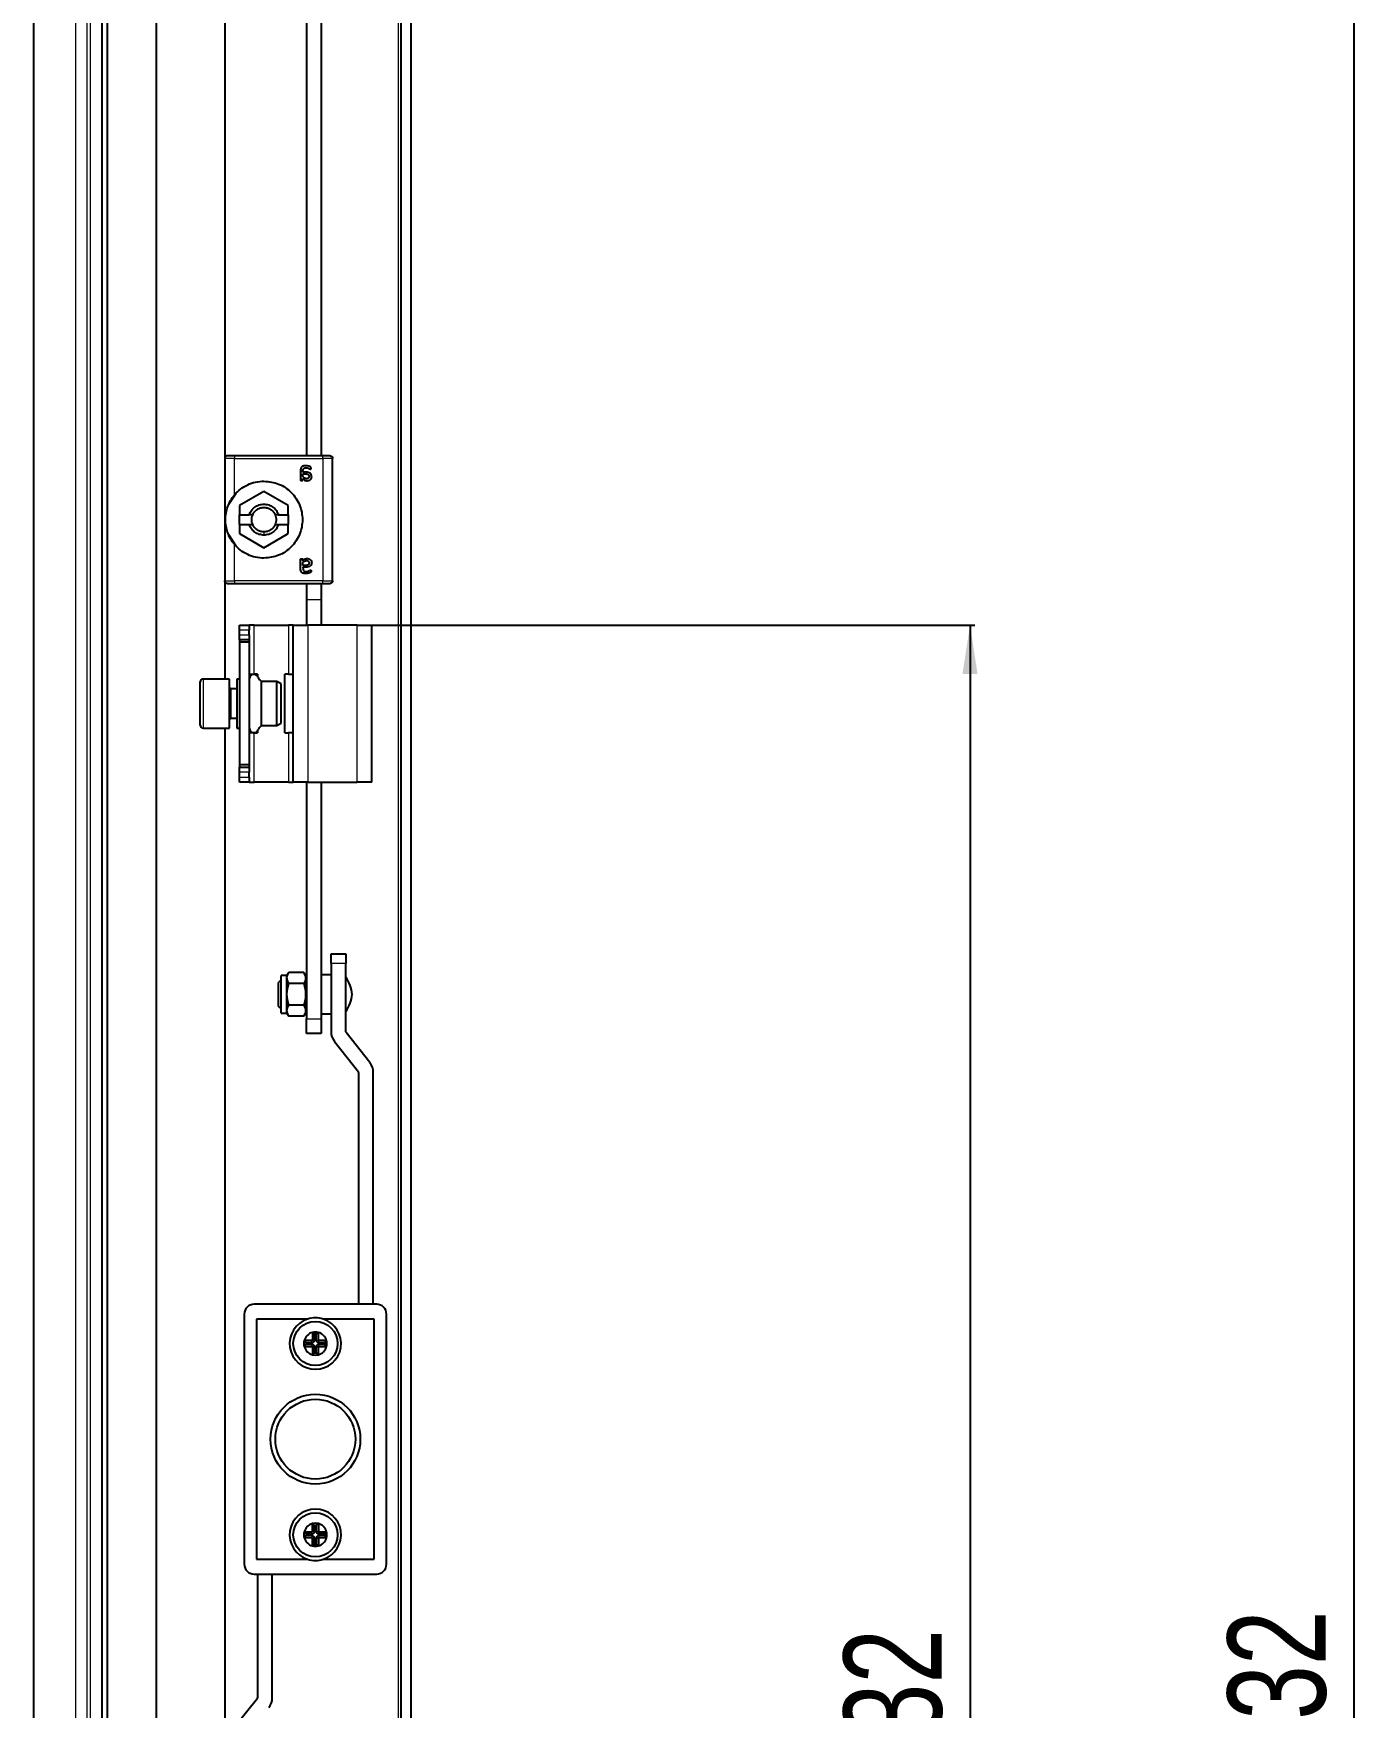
# Model space of a CAD drawing. Header units: millimetres. Extents: x -525 to 1603, y -785 to 978.
# Drawn here: x 1331.7 to 1602.5, y 106.7 to 448.1 of the extents above; entities that cross this region are included whole.
import ezdxf

# ---------------------------------------------------------------- set-up
doc = ezdxf.new("R2010")
doc.units = ezdxf.units.MM
doc.layers.add('FORMAT', color=7, linetype='Continuous')
doc.styles.add('SLDTEXTSTYLE0', font='TXT', dxfattribs={"width": 0.75})
doc.dimstyles.new('SLDDIMSTYLE0', dxfattribs={"dimtxt": 20, "dimasz": 10, "dimexe": 0, "dimexo": 0.0625, "dimgap": 5, "dimtad": 2, "dimdec": 1, "dimrnd": 1e-09, "dimzin": 12, "dimdsep": 46, "dimtxsty": 'SLDTEXTSTYLE0', "dimsah": 1, "dimcen": 0.09, "dimadec": 0, "dimazin": 3, "dimtfac": 1, "dimtofl": 0, "dimtmove": 0, "dimatfit": 3, "dimfxl": 0, "dimfrac": 2, "dimtolj": 1, "dimtzin": 12, "dimarcsym": 0})

# ---------------------------------------------------------------- blocks, each defined once
blk = doc.blocks.new('_D_8')
at = {"layer": 'FORMAT'}
for p, q in [((1400.7, 677.46), (1602.01, 677.46)), ((1601.01, 677.46), (1601.01, -454.54)), ((1400.7, -454.54), (1602.01, -454.54))]:
    blk.add_line(p, q, dxfattribs=at)
for points in [[(1601.01, 677.46), (1599.47, 667.46), (1602.55, 667.46)], [(1601.01, -454.54), (1602.55, -444.54), (1599.47, -444.54)]]:
    blk.add_solid(points, dxfattribs=at)
at = {"layer": 'FORMAT', "insert": (1575.23, 81.91), "char_height": 20, "attachment_point": 1, "rotation": 90, "style": 'SLDTEXTSTYLE0'}
blk.add_mtext('1132', dxfattribs=at)
blk = doc.blocks.new('_D_11')
at = {"layer": 'FORMAT'}
for p, q in [((1400.7, 327.46), (1523.7, 327.46)), ((1522.7, 327.46), (1522.7, -104.54)), ((1400.7, -104.54), (1523.7, -104.54))]:
    blk.add_line(p, q, dxfattribs=at)
for points in [[(1522.7, 327.46), (1521.16, 317.46), (1524.24, 317.46)], [(1522.7, -104.54), (1524.24, -94.54), (1521.16, -94.54)]]:
    blk.add_solid(points, dxfattribs=at)
at = {"layer": 'FORMAT', "insert": (1496.92, 89.3), "char_height": 20, "attachment_point": 1, "rotation": 90, "style": 'SLDTEXTSTYLE0'}
blk.add_mtext('432', dxfattribs=at)

msp = doc.modelspace()

# ---------------------------------------------------------------- linework, layer by layer
at = {"color": 7, "linetype": 'Continuous', "lineweight": 25}
for p, q in [((1406.69, -566.04), (1406.69, 788.96)), ((1408.69, -566.04), (1408.69, 788.96)), ((1356.69, 755.96), (1356.69, -533.04)), ((1346.69, 726.46), (1346.69, -503.54)), ((1331.69, 711.46), (1331.69, -488.54)), ((1370.69, 656.46), (1370.69, 361.64)), ((1387.39, 645.46), (1387.39, 361.96)), ((1390.39, 645.46), (1390.39, 361.96)), ((1390.69, 361.96), (1372.69, 361.96)), ((1391.29, 361.96), (1391.04, 361.96)), ((1370.69, 361.46), (1370.69, 336.46)), ((1386.13, 358.92), (1386.13, 357.06)), ((1386.66, 358.67), (1386.66, 358.89)), ((1387.04, 358.67), (1386.66, 358.67)), ((1392.69, 336.46), (1392.69, 361.46)), ((1386.59, 357.06), (1386.59, 357.34)), ((1386.66, 358.32), (1387.09, 358.32)), ((1386.66, 357.73), (1386.66, 358.32)), ((1371.52, 352.09), (1373.03, 354.35)), ((1378.69, 354.68), (1373.74, 351.82)), ((1373.74, 351.82), (1373.74, 349.96)), ((1383.64, 351.82), (1378.69, 354.68)), ((1383.64, 349.96), (1383.64, 351.82)), ((1373.74, 349.96), (1375.71, 349.96)), ((1373.74, 347.96), (1373.74, 349.96)), ((1376.4, 349.96), (1375.71, 349.96)), ((1381.68, 349.96), (1380.98, 349.96)), ((1381.68, 349.96), (1383.64, 349.96)), ((1383.64, 349.96), (1383.64, 347.96)), ((1373.03, 343.58), (1371.52, 345.84)), ((1373.74, 347.96), (1373.74, 346.11)), ((1373.74, 347.96), (1375.71, 347.96)), ((1373.74, 346.11), (1378.69, 343.25)), ((1375.71, 347.96), (1376.4, 347.96)), ((1378.69, 343.25), (1383.64, 346.11)), ((1380.98, 347.96), (1381.68, 347.96)), ((1381.68, 347.96), (1383.64, 347.96)), ((1383.64, 346.11), (1383.64, 347.96)), ((1386.13, 339.01), (1386.13, 340.87)), ((1386.59, 340.87), (1386.59, 340.59)), ((1386.66, 339.61), (1386.66, 340.2)), ((1387.09, 339.61), (1386.66, 339.61)), ((1387.04, 339.26), (1386.66, 339.26)), ((1386.66, 339.26), (1386.66, 339.04)), ((1370.69, 336.29), (1370.69, 316.46)), ((1372.69, 335.96), (1390.69, 335.96)), ((1387.39, 336.05), (1387.39, 332.66)), ((1390.39, 336.05), (1390.39, 332.66)), ((1391.04, 335.96), (1391.29, 335.96)), ((1387.39, 332.66), (1387.39, 327.46)), ((1390.39, 332.66), (1390.39, 327.46)), ((1373.69, 327.46), (1375.69, 327.46)), ((1373.69, 326.46), (1373.69, 327.46)), ((1373.69, 325.46), (1373.69, 326.46)), ((1373.69, 324.46), (1373.69, 325.46)), ((1375.69, 324.46), (1373.69, 324.46)), ((1373.69, 324.46), (1373.69, 323.96)), ((1375.69, 327.46), (1375.69, 326.46)), ((1376.69, 327.46), (1375.69, 327.46)), ((1375.69, 325.46), (1375.69, 326.46)), ((1375.69, 325.46), (1375.69, 324.46)), ((1375.69, 324.46), (1375.69, 323.96)), ((1376.69, 327.46), (1383.69, 327.46)), ((1384.69, 327.46), (1383.69, 327.46)), ((1384.69, 327.46), (1387.69, 327.46)), ((1384.69, 295.46), (1384.69, 327.46)), ((1397.69, 327.46), (1387.69, 327.46)), ((1397.69, 327.46), (1400.69, 327.46)), ((1400.69, 295.46), (1400.69, 327.46)), ((1375.69, 323.96), (1373.69, 323.96)), ((1373.69, 323.96), (1373.69, 298.96)), ((1375.69, 323.96), (1375.69, 298.96)), ((1365.69, 309.21), (1365.69, 315.86)), ((1371.69, 316.46), (1366.29, 316.46)), ((1371.69, 308.91), (1371.69, 316.46)), ((1373.19, 314.46), (1371.94, 314.46)), ((1373.69, 316.46), (1373.19, 316.46)), ((1373.19, 316.46), (1373.19, 315.25)), ((1373.19, 315.25), (1373.19, 306.46)), ((1375.69, 317.46), (1376.69, 317.46)), ((1377.39, 317.46), (1376.69, 317.46)), ((1377.39, 317.46), (1377.39, 317.01)), ((1381.33, 315.96), (1378.19, 315.96)), ((1378.19, 306.96), (1378.19, 315.96)), ((1382.19, 315.46), (1381.33, 315.96)), ((1381.33, 306.96), (1381.33, 315.96)), ((1382.19, 307.46), (1382.19, 315.46)), ((1382.99, 305.46), (1382.99, 317.46)), ((1383.69, 317.46), (1382.99, 317.46)), ((1383.69, 317.46), (1384.69, 317.46)), ((1365.69, 307.06), (1365.69, 309.21)), ((1371.69, 306.46), (1371.69, 308.91)), ((1371.94, 308.46), (1373.19, 308.46)), ((1381.33, 306.96), (1382.19, 307.46)), ((1366.29, 306.46), (1371.69, 306.46)), ((1370.69, 306.46), (1370.69, -83.54)), ((1373.19, 306.46), (1373.69, 306.46)), ((1376.69, 305.46), (1375.69, 305.46)), ((1376.69, 305.46), (1377.39, 305.46)), ((1377.39, 305.91), (1377.39, 305.46)), ((1378.19, 306.96), (1381.33, 306.96)), ((1382.99, 305.46), (1383.69, 305.46)), ((1384.69, 305.46), (1383.69, 305.46)), ((1375.69, 298.96), (1373.69, 298.96)), ((1373.69, 298.96), (1373.69, 298.46)), ((1373.69, 297.46), (1373.69, 298.46)), ((1373.69, 298.46), (1375.69, 298.46)), ((1373.69, 296.46), (1373.69, 297.46)), ((1375.69, 298.96), (1375.69, 298.46)), ((1375.69, 298.46), (1375.69, 297.46)), ((1375.69, 296.46), (1375.69, 297.46)), ((1373.69, 295.46), (1373.69, 296.46)), ((1375.69, 295.46), (1373.69, 295.46)), ((1375.69, 296.46), (1375.69, 295.46)), ((1375.69, 295.46), (1376.69, 295.46)), ((1383.69, 295.46), (1376.69, 295.46)), ((1383.69, 295.46), (1384.69, 295.46)), ((1387.69, 295.46), (1384.69, 295.46)), ((1387.39, 295.46), (1387.39, 247.16)), ((1387.69, 295.46), (1397.69, 295.46)), ((1390.39, 295.46), (1390.39, 247.16)), ((1400.69, 295.46), (1397.69, 295.46)), ((1392.39, 258.46), (1392.39, 260.46)), ((1392.39, 260.46), (1395.39, 260.46)), ((1395.39, 260.46), (1395.39, 258.46)), ((1383.74, 256.61), (1383.39, 256.01)), ((1386.85, 256.61), (1383.74, 256.61)), ((1387.19, 256.01), (1386.85, 256.61)), ((1392.39, 256.16), (1390.39, 256.16)), ((1392.39, 258.46), (1392.39, 244.53)), ((1395.39, 244.53), (1395.39, 258.46)), ((1382.19, 255.11), (1381.69, 254.61)), ((1381.69, 249.71), (1381.69, 254.61)), ((1383.39, 256.01), (1382.19, 256.01)), ((1382.19, 252.16), (1382.19, 256.01)), ((1383.39, 252.16), (1383.39, 256.01)), ((1386.85, 254.39), (1383.74, 254.39)), ((1387.19, 256.01), (1387.19, 248.31)), ((1387.39, 255.11), (1387.19, 255.11)), ((1381.69, 249.71), (1382.19, 249.21)), ((1382.19, 248.31), (1382.19, 252.16)), ((1383.39, 248.31), (1383.39, 252.16)), ((1386.85, 249.94), (1383.74, 249.94)), ((1387.19, 249.21), (1387.39, 249.21)), ((1382.19, 248.31), (1383.39, 248.31)), ((1383.39, 248.31), (1383.74, 247.71)), ((1386.85, 247.71), (1383.74, 247.71)), ((1386.85, 247.71), (1387.19, 248.31)), ((1387.39, 244.16), (1387.39, 247.16)), ((1390.39, 248.16), (1392.39, 248.16)), ((1390.39, 247.16), (1390.39, 244.16)), ((1390.39, 244.16), (1387.39, 244.16)), ((1393.08, 242.55), (1397.95, 236.38)), ((1400.31, 238.24), (1395.44, 244.41)), ((1397.99, 236.25), (1397.99, 188.96)), ((1400.99, 188.96), (1400.99, 236.25)), ((1401.69, 188.96), (1376.69, 188.96)), ((1374.69, 186.96), (1374.69, 135.96)), ((1377.19, 185.96), (1377.19, 136.96)), ((1387.59, 185.96), (1377.19, 185.96)), ((1401.19, 185.96), (1390.79, 185.96)), ((1401.19, 136.96), (1401.19, 185.96)), ((1403.69, 135.96), (1403.69, 186.96)), ((1387.29, 181.13), (1386.92, 181.56)), ((1388.49, 181.56), (1386.92, 181.56)), ((1388.49, 181.13), (1387.29, 181.13)), ((1388.59, 183.24), (1388.59, 181.66)), ((1389.03, 182.87), (1388.59, 183.24)), ((1389.03, 182.87), (1389.03, 181.66)), ((1389.36, 182.87), (1389.79, 183.24)), ((1389.36, 181.66), (1389.36, 182.87)), ((1389.79, 181.66), (1389.79, 183.24)), ((1391.46, 181.56), (1389.89, 181.56)), ((1391.1, 181.13), (1389.89, 181.13)), ((1391.1, 181.13), (1391.46, 181.56)), ((1387.29, 180.8), (1386.92, 180.36)), ((1386.92, 180.36), (1388.49, 180.36)), ((1387.29, 180.8), (1388.49, 180.8)), ((1388.59, 180.26), (1388.59, 178.69)), ((1389.03, 179.06), (1388.59, 178.69)), ((1389.03, 180.26), (1389.03, 179.06)), ((1389.36, 179.06), (1389.36, 180.26)), ((1389.36, 179.06), (1389.79, 178.69)), ((1389.79, 178.69), (1389.79, 180.26)), ((1389.89, 180.8), (1391.1, 180.8)), ((1389.89, 180.36), (1391.46, 180.36)), ((1391.1, 180.8), (1391.46, 180.36)), ((1388.59, 142.66), (1388.59, 144.24)), ((1389.03, 143.87), (1388.59, 144.24)), ((1389.03, 142.66), (1389.03, 143.87)), ((1389.36, 143.87), (1389.79, 144.24)), ((1389.36, 143.87), (1389.36, 142.66)), ((1389.79, 144.24), (1389.79, 142.66)), ((1386.92, 142.56), (1388.49, 142.56)), ((1387.29, 142.13), (1386.92, 142.56)), ((1387.29, 141.8), (1386.92, 141.36)), ((1388.49, 141.36), (1386.92, 141.36)), ((1387.29, 142.13), (1388.49, 142.13)), ((1388.49, 141.8), (1387.29, 141.8)), ((1388.59, 139.69), (1388.59, 141.26)), ((1389.03, 140.06), (1388.59, 139.69)), ((1389.03, 140.06), (1389.03, 141.26)), ((1389.36, 141.26), (1389.36, 140.06)), ((1389.36, 140.06), (1389.79, 139.69)), ((1389.79, 141.26), (1389.79, 139.69)), ((1389.89, 142.56), (1391.46, 142.56)), ((1389.89, 142.13), (1391.1, 142.13)), ((1391.1, 141.8), (1389.89, 141.8)), ((1391.46, 141.36), (1389.89, 141.36)), ((1391.1, 142.13), (1391.46, 142.56)), ((1391.1, 141.8), (1391.46, 141.36)), ((1377.19, 136.96), (1387.59, 136.96)), ((1390.79, 136.96), (1401.19, 136.96)), ((1376.69, 133.96), (1401.69, 133.96)), ((1377.39, 133.96), (1377.39, 108.73)), ((1380.39, 108.73), (1380.39, 133.96)), ((1377.35, 108.61), (1372.59, 102.64))]:
    msp.add_line(p, q, dxfattribs=at)
at = {"color": 8, "linetype": 'Continuous', "lineweight": 18}
for p, q in [((1406.09, 786.36), (1406.09, -563.44)), ((1345.59, 725.36), (1345.59, -502.44)), ((1345.69, 725.46), (1345.69, -502.54)), ((1342.59, 722.36), (1342.59, -499.44)), ((1343.28, 723.06), (1343.28, -500.13)), ((1340.28, 720.06), (1340.28, -497.13)), ((1372.69, 354.03), (1372.69, 361.46)), ((1372.69, 361.46), (1390.69, 361.46)), ((1390.69, 361.46), (1390.69, 336.46)), ((1378.69, 346.46), (1378.69, 345.81)), ((1372.69, 336.46), (1372.69, 343.9)), ((1390.69, 336.46), (1372.69, 336.46)), ((1387.39, 332.66), (1390.39, 332.66)), ((1375.69, 326.46), (1373.69, 326.46)), ((1373.69, 325.46), (1375.69, 325.46)), ((1376.69, 317.46), (1376.69, 327.46)), ((1383.69, 327.46), (1383.69, 317.46)), ((1387.69, 295.46), (1387.69, 327.46)), ((1397.69, 295.46), (1397.69, 327.46)), ((1366.29, 316.46), (1366.29, 308.91)), ((1371.94, 314.46), (1371.94, 308.46)), ((1366.29, 308.91), (1366.29, 306.46)), ((1376.69, 295.46), (1376.69, 305.46)), ((1383.69, 305.46), (1383.69, 295.46)), ((1375.69, 297.46), (1373.69, 297.46)), ((1373.69, 296.46), (1375.69, 296.46)), ((1395.39, 258.46), (1392.39, 258.46)), ((1387.39, 247.16), (1390.39, 247.16)), ((1388.49, 181.13), (1388.49, 181.56)), ((1389.03, 181.66), (1388.59, 181.66)), ((1389.36, 181.66), (1389.79, 181.66)), ((1389.89, 181.13), (1389.89, 181.56)), ((1388.49, 180.8), (1388.49, 180.36)), ((1389.03, 180.26), (1388.59, 180.26)), ((1389.36, 180.26), (1389.79, 180.26)), ((1389.89, 180.8), (1389.89, 180.36)), ((1388.49, 142.13), (1388.49, 142.56)), ((1388.49, 141.8), (1388.49, 141.36)), ((1389.03, 142.66), (1388.59, 142.66)), ((1389.03, 141.26), (1388.59, 141.26)), ((1389.36, 142.66), (1389.79, 142.66)), ((1389.36, 141.26), (1389.79, 141.26)), ((1389.89, 142.13), (1389.89, 142.56)), ((1389.89, 141.8), (1389.89, 141.36))]:
    msp.add_line(p, q, dxfattribs=at)
at = {"color": 7, "linetype": 'Continuous', "lineweight": 25}
for centre, radius in [((1389.19, 180.96), 4.5), ((1389.19, 161.46), 9.15), ((1389.19, 161.46), 8.15), ((1389.19, 141.96), 4.5)]:
    msp.add_circle(centre, radius, dxfattribs=at)
for centre, radius, start, end in [((1366.29, 315.86), 0.6, 90, 180), ((1371.94, 314.71), 0.25, 180, 270), ((1371.94, 308.21), 0.25, 90, 180), ((1366.29, 307.06), 0.6, 180, 270), ((1388.75, 251.21), 8, 6.8819, 33.8709), ((1388.75, 253.12), 8, 326.1291, 353.1181), ((1395.59, 244.53), 3.2, 180, 218.264), ((1395.59, 244.53), 0.2, 180, 218.264), ((1397.79, 236.25), 0.2, 0, 38.264), ((1397.79, 236.25), 3.2, 0, 38.264), ((1376.69, 186.96), 2, 90, 180), ((1401.69, 186.96), 2, 0, 90), ((1389.19, 180.96), 5.25, 107.7528, 72.2472), ((1389.19, 180.96), 5.25, 72.2472, 107.7528), ((1389.19, 180.96), 2.35, 165.2075, 194.7925), ((1389.19, 180.96), 2.35, 104.7925, 165.2075), ((1389.19, 180.96), 1.91, 175.1056, 184.8944), ((1388.49, 181.66), 0.1, 270, 0), ((1388.49, 181.66), 0.537, 270, 0), ((1389.19, 180.96), 2.35, 75.2075, 104.7925), ((1389.19, 180.96), 1.91, 85.1056, 94.8944), ((1389.89, 181.66), 0.537, 180, 270), ((1389.19, 180.96), 2.35, 14.7925, 75.2075), ((1389.89, 181.66), 0.1, 180, 270), ((1389.19, 180.96), 1.91, 355.1056, 4.8944), ((1389.19, 180.96), 2.35, 345.2075, 14.7925), ((1389.19, 180.96), 2.35, 194.7925, 255.2075), ((1388.49, 180.26), 0.537, 0, 90), ((1388.49, 180.26), 0.1, 0, 90), ((1389.19, 180.96), 2.35, 255.2075, 284.7925), ((1389.19, 180.96), 1.91, 265.1056, 274.8944), ((1389.89, 180.26), 0.537, 90, 180), ((1389.19, 180.96), 2.35, 284.7925, 345.2075), ((1389.89, 180.26), 0.1, 90, 180), ((1389.19, 141.96), 5.25, 287.7528, 252.2472), ((1389.19, 141.96), 2.35, 104.7925, 165.2075), ((1389.19, 141.96), 2.35, 75.2075, 104.7925), ((1389.19, 141.96), 1.91, 85.1056, 94.8944), ((1389.19, 141.96), 2.35, 14.7925, 75.2075), ((1389.19, 141.96), 2.35, 165.2075, 194.7925), ((1389.19, 141.96), 2.35, 194.7925, 255.2075), ((1389.19, 141.96), 1.91, 175.1056, 184.8944), ((1388.49, 142.66), 0.1, 270, 0), ((1388.49, 142.66), 0.537, 270, 0), ((1388.49, 141.26), 0.537, 0, 90), ((1388.49, 141.26), 0.1, 0, 90), ((1389.19, 141.96), 1.91, 265.1056, 274.8944), ((1389.89, 142.66), 0.537, 180, 270), ((1389.89, 141.26), 0.537, 90, 180), ((1389.89, 142.66), 0.1, 180, 270), ((1389.19, 141.96), 2.35, 284.7925, 345.2075), ((1389.89, 141.26), 0.1, 90, 180), ((1389.19, 141.96), 1.91, 355.1056, 4.8944), ((1389.19, 141.96), 2.35, 345.2075, 14.7925), ((1389.19, 141.96), 5.25, 252.2472, 287.7528), ((1389.19, 141.96), 2.35, 255.2075, 284.7925), ((1376.69, 135.96), 2, 180, 270), ((1401.69, 135.96), 2, 270, 0), ((1377.19, 108.73), 0.2, 321.4416, 0), ((1377.19, 108.73), 3.2, 321.4416, 0)]:
    msp.add_arc(centre, radius, start, end, dxfattribs=at)
for points in [[(1371.19, 361.96), (1371.13, 361.96), (1371, 361.94), (1370.83, 361.83), (1370.72, 361.66), (1370.7, 361.53), (1370.69, 361.46)], [(1372.69, 361.96), (1372.5, 361.96), (1372.1, 361.96), (1371.61, 361.96), (1371.26, 361.96), (1371.22, 361.96), (1371.19, 361.96)], [(1392.19, 361.96), (1392.17, 361.96), (1392.12, 361.96), (1391.78, 361.96), (1391.28, 361.96), (1390.89, 361.96), (1390.69, 361.96)], [(1392.19, 361.96), (1392.26, 361.96), (1392.39, 361.94), (1392.55, 361.83), (1392.67, 361.66), (1392.69, 361.53), (1392.69, 361.46)], [(1372.69, 354.03), (1373.09, 354.44), (1373.88, 355.26), (1375.36, 356.13), (1376.98, 356.71), (1378.12, 356.78), (1378.69, 356.81)], [(1378.69, 356.81), (1379.72, 356.7), (1381.77, 356.46), (1384.39, 354.64), (1386.13, 352.05), (1386.75, 348.96), (1386.13, 345.88), (1384.39, 343.28), (1381.77, 341.47), (1379.72, 341.23), (1378.69, 341.11)], [(1375.71, 349.96), (1375.84, 350.26), (1376.1, 350.87), (1376.83, 351.56), (1377.71, 352.01), (1378.69, 352.17), (1379.68, 352.01), (1380.56, 351.56), (1381.28, 350.87), (1381.55, 350.26), (1381.68, 349.96)], [(1376.4, 347.96), (1376.34, 348.13), (1376.22, 348.45), (1376.18, 348.96), (1376.22, 349.48), (1376.34, 349.8), (1376.4, 349.96)], [(1376.4, 349.96), (1376.52, 350.18), (1376.75, 350.6), (1377.31, 351.08), (1377.97, 351.4), (1378.45, 351.44), (1378.69, 351.46)], [(1378.69, 351.46), (1378.93, 351.44), (1379.42, 351.4), (1380.08, 351.08), (1380.64, 350.6), (1380.87, 350.18), (1380.98, 349.96)], [(1380.98, 349.96), (1381.04, 349.8), (1381.16, 349.48), (1381.21, 348.96), (1381.16, 348.45), (1381.04, 348.13), (1380.98, 347.96)], [(1378.69, 345.81), (1378.36, 345.84), (1377.71, 345.9), (1376.83, 346.37), (1376.1, 347.06), (1375.84, 347.66), (1375.71, 347.96)], [(1378.69, 346.46), (1378.45, 346.48), (1377.97, 346.52), (1377.31, 346.85), (1376.75, 347.32), (1376.52, 347.75), (1376.4, 347.96)], [(1381.68, 347.96), (1381.55, 347.66), (1381.28, 347.06), (1380.56, 346.37), (1379.68, 345.9), (1379.02, 345.84), (1378.69, 345.81)], [(1380.98, 347.96), (1380.87, 347.75), (1380.64, 347.32), (1380.08, 346.85), (1379.42, 346.52), (1378.93, 346.48), (1378.69, 346.46)], [(1378.69, 341.11), (1378.12, 341.15), (1376.98, 341.22), (1375.36, 341.8), (1373.88, 342.67), (1373.09, 343.49), (1372.69, 343.9)], [(1371.19, 335.96), (1371.13, 335.97), (1371, 335.99), (1370.83, 336.1), (1370.72, 336.27), (1370.7, 336.4), (1370.69, 336.46)], [(1371.19, 335.96), (1371.22, 335.96), (1371.26, 335.96), (1371.61, 335.96), (1372.1, 335.96), (1372.5, 335.96), (1372.69, 335.96)], [(1390.69, 335.96), (1390.89, 335.96), (1391.28, 335.96), (1391.78, 335.96), (1392.12, 335.96), (1392.17, 335.96), (1392.19, 335.96)], [(1392.69, 336.46), (1392.69, 336.4), (1392.67, 336.27), (1392.55, 336.1), (1392.39, 335.99), (1392.26, 335.97), (1392.19, 335.96)]]:
    msp.add_open_spline(points, degree=3, dxfattribs=at)
at = {"color": 8, "linetype": 'Continuous', "lineweight": 18}
for points in [[(1372.69, 361.96), (1372.69, 361.96), (1372.69, 361.94), (1372.69, 361.83), (1372.69, 361.66), (1372.69, 361.53), (1372.69, 361.46)], [(1390.69, 361.46), (1390.69, 361.53), (1390.69, 361.66), (1390.69, 361.83), (1390.69, 361.94), (1390.69, 361.96), (1390.69, 361.96)], [(1372.69, 361.46), (1372.43, 361.46), (1371.91, 361.46), (1371.25, 361.46), (1370.78, 361.46), (1370.72, 361.46), (1370.69, 361.46)], [(1392.69, 361.46), (1392.66, 361.46), (1392.6, 361.46), (1392.14, 361.46), (1391.48, 361.46), (1390.95, 361.46), (1390.69, 361.46)], [(1370.69, 336.46), (1370.72, 336.46), (1370.78, 336.46), (1371.25, 336.46), (1371.91, 336.46), (1372.43, 336.46), (1372.69, 336.46)], [(1372.69, 336.46), (1372.69, 336.4), (1372.69, 336.27), (1372.69, 336.1), (1372.69, 335.99), (1372.69, 335.97), (1372.69, 335.96)], [(1390.69, 335.96), (1390.69, 335.97), (1390.69, 335.99), (1390.69, 336.1), (1390.69, 336.27), (1390.69, 336.4), (1390.69, 336.46)], [(1390.69, 336.46), (1390.95, 336.46), (1391.48, 336.46), (1392.14, 336.46), (1392.6, 336.46), (1392.66, 336.46), (1392.69, 336.46)]]:
    msp.add_open_spline(points, degree=3, dxfattribs=at)
at = {"color": 7, "linetype": 'Continuous', "lineweight": 25}
for points, knots in [([(1387.25, 359.96), (1387.1, 359.96), (1386.87, 359.95), (1386.59, 359.85), (1386.41, 359.73), (1386.27, 359.57), (1386.15, 359.29), (1386.14, 359.07), (1386.13, 358.92)], [0, 0, 0, 0, 0.250089, 0.382495, 0.500259, 0.622163, 0.750133, 1, 1, 1, 1]), ([(1386.66, 358.89), (1386.67, 358.98), (1386.67, 359.11), (1386.73, 359.28), (1386.81, 359.39), (1386.91, 359.47), (1387.04, 359.52), (1387.17, 359.55), (1387.26, 359.55), (1387.3, 359.55)], [0, 0, 0, 0, 0.250023, 0.382539, 0.499802, 0.620838, 0.749652, 0.874777, 1, 1, 1, 1]), ([(1388.43, 357.75), (1388.42, 357.83), (1388.41, 357.98), (1388.32, 358.2), (1388.16, 358.38), (1387.9, 358.55), (1387.51, 358.65), (1387.2, 358.66), (1387.04, 358.67)], [0, 0, 0, 0, 0.125049, 0.249886, 0.370856, 0.49982, 0.749609, 1, 1, 1, 1]), ([(1388.31, 359.47), (1388.31, 359.52), (1388.31, 359.61), (1388.24, 359.69), (1388.11, 359.78), (1387.78, 359.91), (1387.46, 359.94), (1387.25, 359.96)], [0, 0, 0, 0, 0.124693, 0.187182, 0.249773, 0.500039, 1, 1, 1, 1]), ([(1387.3, 359.55), (1387.46, 359.53), (1387.7, 359.51), (1387.96, 359.38), (1388.08, 359.31), (1388.15, 359.27), (1388.19, 359.26), (1388.21, 359.26)], [0, 0, 0, 0, 0.4987, 0.749508, 0.874949, 0.946783, 1, 1, 1, 1]), ([(1388.21, 359.26), (1388.22, 359.26), (1388.23, 359.26), (1388.25, 359.27), (1388.27, 359.29), (1388.29, 359.31), (1388.3, 359.35), (1388.31, 359.39), (1388.31, 359.43), (1388.31, 359.45), (1388.31, 359.47)], [0, 0, 0, 0, 0.128825, 0.180169, 0.243397, 0.36986, 0.499864, 0.749649, 0.843476, 1, 1, 1, 1]), ([(1386.13, 357.06), (1386.13, 357.04), (1386.14, 357.03), (1386.15, 357.01), (1386.18, 356.99), (1386.25, 356.97), (1386.32, 356.96), (1386.36, 356.96)], [0, 0, 0, 0, 0.124881, 0.183376, 0.250934, 0.500336, 1, 1, 1, 1]), ([(1386.36, 356.96), (1386.41, 356.96), (1386.48, 356.97), (1386.55, 356.98), (1386.58, 357.01), (1386.59, 357.03), (1386.59, 357.05), (1386.59, 357.06)], [0, 0, 0, 0, 0.499718, 0.749437, 0.810587, 0.875078, 1, 1, 1, 1]), ([(1386.59, 357.34), (1386.72, 357.22), (1386.9, 357.05), (1387.18, 356.94), (1387.34, 356.91), (1387.43, 356.91), (1387.47, 356.91)], [0, 0, 0, 0, 0.499113, 0.749325, 0.874665, 1, 1, 1, 1]), ([(1387.38, 357.32), (1387.31, 357.32), (1387.17, 357.33), (1386.91, 357.47), (1386.76, 357.63), (1386.66, 357.73)], [0, 0, 0, 0, 0.249939, 0.499864, 1, 1, 1, 1]), ([(1387.09, 358.32), (1387.19, 358.31), (1387.38, 358.31), (1387.6, 358.24), (1387.75, 358.15), (1387.84, 358.05), (1387.89, 357.92), (1387.9, 357.83), (1387.9, 357.79)], [0, 0, 0, 0, 0.279652, 0.500248, 0.629485, 0.750186, 0.875763, 1, 1, 1, 1]), ([(1387.9, 357.79), (1387.89, 357.72), (1387.88, 357.62), (1387.82, 357.51), (1387.76, 357.43), (1387.67, 357.38), (1387.58, 357.34), (1387.48, 357.32), (1387.42, 357.32), (1387.38, 357.32)], [0, 0, 0, 0, 0.249168, 0.373635, 0.49939, 0.619394, 0.749656, 0.87477, 1, 1, 1, 1]), ([(1387.47, 356.91), (1387.59, 356.91), (1387.77, 356.92), (1388, 357.01), (1388.15, 357.11), (1388.28, 357.24), (1388.4, 357.44), (1388.42, 357.63), (1388.43, 357.75)], [0, 0, 0, 0, 0.25007, 0.379181, 0.500499, 0.62417, 0.750842, 1, 1, 1, 1]), ([(1372.69, 343.9), (1372.41, 344.28), (1371.84, 345.03), (1371.28, 346.28), (1370.93, 347.56), (1370.8, 348.96), (1370.93, 350.37), (1371.28, 351.65), (1371.84, 352.9), (1372.41, 353.65), (1372.69, 354.03)], [0, 0, 0, 0, 0.125762, 0.25037, 0.375307, 0.500139, 0.62481, 0.749763, 0.874888, 1, 1, 1, 1]), ([(1386.13, 340.87), (1386.13, 340.88), (1386.14, 340.9), (1386.15, 340.92), (1386.18, 340.94), (1386.25, 340.96), (1386.32, 340.96), (1386.36, 340.96)], [0, 0, 0, 0, 0.124884, 0.186377, 0.250914, 0.500322, 1, 1, 1, 1]), ([(1387.25, 337.96), (1387.17, 337.97), (1387.03, 337.97), (1386.8, 338.01), (1386.59, 338.07), (1386.41, 338.19), (1386.27, 338.36), (1386.15, 338.64), (1386.14, 338.86), (1386.13, 339.01)], [0, 0, 0, 0, 0.125255, 0.250437, 0.383066, 0.500493, 0.622629, 0.75025, 1, 1, 1, 1]), ([(1386.36, 340.96), (1386.41, 340.96), (1386.47, 340.96), (1386.54, 340.95), (1386.56, 340.93), (1386.58, 340.92), (1386.59, 340.9), (1386.59, 340.88), (1386.59, 340.87)], [0, 0, 0, 0, 0.499162, 0.644242, 0.749698, 0.813605, 0.875217, 1, 1, 1, 1]), ([(1386.59, 340.59), (1386.72, 340.71), (1386.9, 340.88), (1387.22, 341), (1387.38, 341.02), (1387.47, 341.02)], [0, 0, 0, 0, 0.499364, 0.749701, 1, 1, 1, 1]), ([(1386.66, 340.2), (1386.76, 340.3), (1386.91, 340.46), (1387.14, 340.57), (1387.28, 340.61), (1387.35, 340.61), (1387.38, 340.61)], [0, 0, 0, 0, 0.499765, 0.749504, 0.874771, 1, 1, 1, 1]), ([(1386.66, 339.04), (1386.66, 338.99), (1386.67, 338.91), (1386.69, 338.77), (1386.73, 338.64), (1386.81, 338.53), (1386.91, 338.45), (1387.08, 338.39), (1387.21, 338.38), (1387.3, 338.38)], [0, 0, 0, 0, 0.125295, 0.250514, 0.383518, 0.50035, 0.621938, 0.750243, 1, 1, 1, 1]), ([(1388.43, 340.18), (1388.43, 340.14), (1388.43, 340.06), (1388.4, 339.91), (1388.32, 339.72), (1388.16, 339.55), (1387.9, 339.38), (1387.51, 339.28), (1387.2, 339.26), (1387.04, 339.26)], [0, 0, 0, 0, 0.0626366, 0.1252782, 0.2500723, 0.3748405, 0.4999941, 0.7496958, 1, 1, 1, 1]), ([(1387.9, 340.14), (1387.9, 340.1), (1387.89, 340), (1387.84, 339.88), (1387.75, 339.77), (1387.6, 339.68), (1387.38, 339.62), (1387.19, 339.61), (1387.09, 339.61)], [0, 0, 0, 0, 0.124446, 0.249795, 0.37, 0.499734, 0.719932, 1, 1, 1, 1]), ([(1388.31, 338.46), (1388.31, 338.43), (1388.31, 338.38), (1388.29, 338.3), (1388.24, 338.23), (1388.11, 338.14), (1387.78, 338.01), (1387.46, 337.98), (1387.25, 337.96)], [0, 0, 0, 0, 0.0626863, 0.1251726, 0.1876279, 0.2501847, 0.5003136, 1, 1, 1, 1]), ([(1387.3, 338.38), (1387.46, 338.39), (1387.77, 338.42), (1388.04, 338.63), (1388.19, 338.67), (1388.21, 338.67)], [0, 0, 0, 0, 0.498852, 0.946609, 1, 1, 1, 1]), ([(1387.38, 340.61), (1387.45, 340.61), (1387.55, 340.6), (1387.67, 340.55), (1387.75, 340.5), (1387.82, 340.42), (1387.87, 340.34), (1387.89, 340.24), (1387.9, 340.17), (1387.9, 340.14)], [0, 0, 0, 0, 0.2496231, 0.3771401, 0.499734, 0.6227303, 0.7498125, 0.8748762, 1, 1, 1, 1]), ([(1387.47, 341.02), (1387.59, 341.02), (1387.77, 341), (1388, 340.92), (1388.15, 340.82), (1388.28, 340.69), (1388.4, 340.48), (1388.42, 340.3), (1388.43, 340.18)], [0, 0, 0, 0, 0.25007, 0.379559, 0.500499, 0.624556, 0.750843, 1, 1, 1, 1]), ([(1388.21, 338.67), (1388.22, 338.67), (1388.24, 338.67), (1388.25, 338.66), (1388.27, 338.64), (1388.29, 338.62), (1388.31, 338.56), (1388.31, 338.5), (1388.31, 338.46)], [0, 0, 0, 0, 0.13107, 0.182437, 0.243796, 0.371388, 0.500442, 1, 1, 1, 1]), ([(1378.19, 315.96), (1378.02, 316.12), (1377.67, 316.42), (1377.48, 316.99), (1377.11, 317.3), (1376.77, 317.43), (1376.41, 317.39), (1376.07, 317.2), (1375.82, 316.84), (1375.73, 316.55), (1375.69, 316.4)], [0, 0, 0, 0, 0.185676, 0.371025, 0.466937, 0.562172, 0.656347, 0.751553, 0.873842, 1, 1, 1, 1]), ([(1375.69, 306.53), (1375.73, 306.38), (1375.82, 306.09), (1376.07, 305.72), (1376.41, 305.54), (1376.77, 305.5), (1377.11, 305.63), (1377.48, 305.94), (1377.67, 306.5), (1378.02, 306.81), (1378.19, 306.96)], [0, 0, 0, 0, 0.126158, 0.248447, 0.343653, 0.437828, 0.533063, 0.628975, 0.814324, 1, 1, 1, 1]), ([(1383.74, 254.39), (1383.56, 254.79), (1383.22, 255.53), (1383.58, 256.27), (1383.74, 256.61)], [0, 0, 0, 0, 0.534707, 1, 1, 1, 1]), ([(1386.85, 256.61), (1387.03, 256.22), (1387.36, 255.47), (1387.01, 254.73), (1386.85, 254.39)], [0, 0, 0, 0, 0.534707, 1, 1, 1, 1]), ([(1383.74, 249.94), (1383.56, 250.69), (1383.22, 252.18), (1383.57, 253.66), (1383.74, 254.39)], [0, 0, 0, 0, 0.508481, 1, 1, 1, 1]), ([(1386.85, 254.39), (1387.02, 253.63), (1387.36, 252.15), (1387.02, 250.67), (1386.85, 249.94)], [0, 0, 0, 0, 0.508481, 1, 1, 1, 1]), ([(1383.74, 247.71), (1383.56, 248.11), (1383.22, 248.85), (1383.58, 249.59), (1383.74, 249.94)], [0, 0, 0, 0, 0.534707, 1, 1, 1, 1]), ([(1386.85, 249.94), (1387.03, 249.54), (1387.36, 248.8), (1387.01, 248.06), (1386.85, 247.71)], [0, 0, 0, 0, 0.534707, 1, 1, 1, 1])]:
    msp.add_open_spline(points, degree=3, knots=knots, dxfattribs=at)

# ---------------------------------------------------------------- dimensions: what is measured, and where the dimension line sits
at = {"layer": 'FORMAT'}
for base, p1, p2, picture, middle in [((1601.01, -454.54), (1400.69, 677.46), (1400.69, -454.54), '_D_8', (1601.01, 111.46)), ((1522.7, -104.54), (1400.69, 327.46), (1400.69, -104.54), '_D_11', (1522.7, 111.46))]:
    dim = msp.add_linear_dim(base=base, p1=p1, p2=p2, angle=90, dimstyle='SLDDIMSTYLE0', dxfattribs=at)
    dim.commit()
    dim.dimension.update_dxf_attribs({"geometry": picture, "text_midpoint": middle, "dimtype": 160})

doc.saveas('drawing.dxf')
